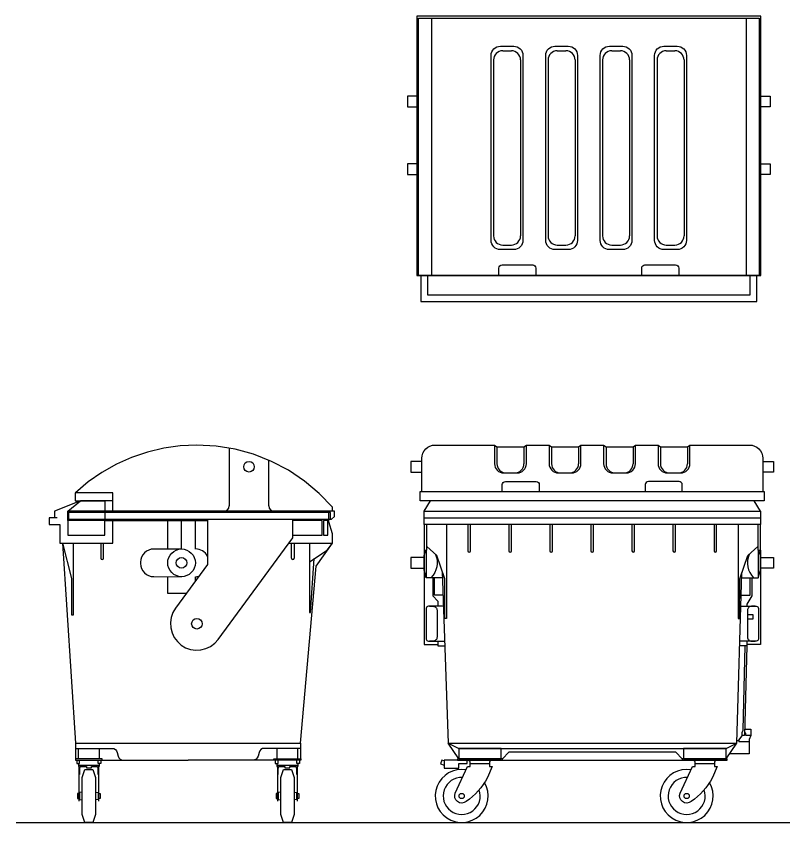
# Model space of a CAD drawing. Header units: millimetres. Extents: x 3637.28 to 3643.34, y 12895.85 to 12899.09.
# Drawn here: x 3640.355 to 3643.337, y 12895.846 to 12898.962 of the extents above; entities that cross this region are included whole.
import ezdxf

# ---------------------------------------------------------------- set-up
doc = ezdxf.new("R2010")
doc.units = ezdxf.units.MM
doc.layers.add('2', color=7, linetype='Continuous')

# ---------------------------------------------------------------- blocks, each defined once
blk = doc.blocks.new('1')
at = {"layer": '2'}
for p, q in [((-2281.766, 2506.3696), (-2281.766, 2505.3782)), ((-2280.5542, 2506.3696), (-2280.5542, 2505.3782)), ((-2281.4919, 2506.244), (-2281.4586, 2506.244)), ((-2281.2818, 2506.244), (-2281.2484, 2506.244)), ((-2281.0717, 2506.244), (-2281.0383, 2506.244)), ((-2280.8619, 2506.244), (-2280.8285, 2506.244)), ((-2281.5273, 2506.2086), (-2281.5273, 2505.5309)), ((-2281.4232, 2506.2086), (-2281.4232, 2505.5309)), ((-2281.3172, 2506.2086), (-2281.3172, 2505.5309)), ((-2281.213, 2506.2086), (-2281.213, 2505.5309)), ((-2281.1071, 2506.2086), (-2281.1071, 2505.5309)), ((-2281.0029, 2506.2086), (-2281.0029, 2505.5309)), ((-2280.8973, 2506.2086), (-2280.8973, 2505.5309)), ((-2280.7931, 2506.2086), (-2280.7931, 2505.5309)), ((-2281.4919, 2505.4955), (-2281.4586, 2505.4955)), ((-2281.2818, 2505.4955), (-2281.2484, 2505.4955)), ((-2281.0717, 2505.4955), (-2281.0383, 2505.4955)), ((-2280.8619, 2505.4955), (-2280.8285, 2505.4955))]:
    blk.add_line(p, q, dxfattribs=at)
for points in [[(-2281.8231, 2505.3782), (-2280.4971, 2505.3782), (-2280.4971, 2506.3774), (-2281.8231, 2506.3774)], [(-2281.817, 2506.3696), (-2280.5032, 2506.3696), (-2280.5032, 2505.3782), (-2281.817, 2505.3782)]]:
    blk.add_lwpolyline(points, close=True, dxfattribs=at)
for points in [[(-2281.3514, 2506.3696), (-2280.9687, 2506.3696)], [(-2281.8231, 2506.0687), (-2281.8588, 2506.0687), (-2281.8588, 2506.0279), (-2281.8231, 2506.0279)], [(-2280.4971, 2506.0687), (-2280.4614, 2506.0687), (-2280.4614, 2506.0279), (-2280.4971, 2506.0279)], [(-2281.8231, 2505.8086), (-2281.8588, 2505.8086), (-2281.8588, 2505.7678), (-2281.8231, 2505.7678)], [(-2280.4971, 2505.8086), (-2280.4614, 2505.8086), (-2280.4614, 2505.7678), (-2280.4971, 2505.7678)], [(-2281.8078, 2505.3782), (-2281.8078, 2505.2782), (-2280.5124, 2505.2782), (-2280.5124, 2505.3782)], [(-2281.7823, 2505.3782), (-2281.7823, 2505.3037), (-2280.5379, 2505.3037), (-2280.5379, 2505.3782)]]:
    blk.add_lwpolyline(points, dxfattribs=at)
for points in [[(-2281.501, 2506.2616), (-2281.4495, 2506.2616, -0.414214), (-2281.414, 2506.2262), (-2281.414, 2505.5133, -0.414214), (-2281.4495, 2505.4778), (-2281.501, 2505.4778, -0.414214), (-2281.5365, 2505.5133), (-2281.5365, 2506.2262, -0.414214)], [(-2281.2909, 2506.2616), (-2281.2393, 2506.2616, -0.414214), (-2281.2039, 2506.2262), (-2281.2039, 2505.5133, -0.414214), (-2281.2393, 2505.4778), (-2281.2909, 2505.4778, -0.414214), (-2281.3263, 2505.5133), (-2281.3263, 2506.2262, -0.414214)], [(-2281.0808, 2506.2616), (-2281.0292, 2506.2616, -0.414214), (-2280.9938, 2506.2262), (-2280.9938, 2505.5133, -0.414214), (-2281.0292, 2505.4778), (-2281.0808, 2505.4778, -0.414214), (-2281.1162, 2505.5133), (-2281.1162, 2506.2262, -0.414214)], [(-2280.871, 2506.2616), (-2280.8194, 2506.2616, -0.414214), (-2280.784, 2506.2262), (-2280.784, 2505.5133, -0.414214), (-2280.8194, 2505.4778), (-2280.871, 2505.4778, -0.414214), (-2280.9064, 2505.5133), (-2280.9064, 2506.2262, -0.414214)], [(-2281.5069, 2505.3782), (-2281.5069, 2505.4067, -0.414214), (-2281.4946, 2505.419), (-2281.3764, 2505.419, -0.414214), (-2281.3641, 2505.4067), (-2281.3641, 2505.3782)], [(-2280.9561, 2505.3782), (-2280.9561, 2505.4067, -0.414214), (-2280.9438, 2505.419), (-2280.8256, 2505.419, -0.414214), (-2280.8133, 2505.4067), (-2280.8133, 2505.3782)]]:
    blk.add_lwpolyline(points, format="xyb", close=True, dxfattribs=at)
for centre, start, end in [((-2281.4919, 2506.2086), 90, 180), ((-2281.4586, 2506.2086), 0, 90), ((-2281.2818, 2506.2086), 90, 180), ((-2281.2484, 2506.2086), 0, 90), ((-2281.0717, 2506.2086), 90, 180), ((-2281.0383, 2506.2086), 0, 90), ((-2280.8619, 2506.2086), 90, 180), ((-2280.8285, 2506.2086), 0, 90), ((-2281.4919, 2505.5309), 180, 270), ((-2281.4586, 2505.5309), 270, 0), ((-2281.2818, 2505.5309), 180, 270), ((-2281.2484, 2505.5309), 270, 0), ((-2281.0717, 2505.5309), 180, 270), ((-2281.0383, 2505.5309), 270, 0), ((-2280.8619, 2505.5309), 180, 270), ((-2280.8285, 2505.5309), 270, 0)]:
    blk.add_arc(centre, 0.0354, start, end, dxfattribs=at)
blk = doc.blocks.new('2')
at = {"layer": '2'}
for p, q in [((-2281.5365, 2504.9888), (-2281.5365, 2504.9166)), ((-2281.414, 2504.9166), (-2281.414, 2504.9888)), ((-2281.5273, 2504.9818), (-2281.5273, 2504.9166)), ((-2281.4232, 2504.9818), (-2281.4232, 2504.9166)), ((-2281.3172, 2504.9818), (-2281.3172, 2504.9166)), ((-2281.213, 2504.9818), (-2281.213, 2504.9166)), ((-2281.1071, 2504.9818), (-2281.1071, 2504.9166)), ((-2281.0029, 2504.9818), (-2281.0029, 2504.9166)), ((-2280.8973, 2504.9818), (-2280.8973, 2504.9166)), ((-2280.7931, 2504.9818), (-2280.7931, 2504.9166)), ((-2281.501, 2504.8812), (-2281.4495, 2504.8812)), ((-2281.8078, 2504.7338), (-2281.7838, 2504.7744)), ((-2280.5122, 2504.7338), (-2280.5367, 2504.7744)), ((-2281.7999, 2504.5841), (-2281.7999, 2504.4775)), ((-2280.5203, 2504.5841), (-2280.5203, 2504.4775)), ((-2281.7376, 2504.4775), (-2281.7819, 2504.4775)), ((-2280.5825, 2504.4775), (-2280.5383, 2504.4775)), ((-2281.6749, 2503.7793), (-2281.716, 2503.8405)), ((-2280.6447, 2503.7793), (-2280.6029, 2503.8405)), ((-2281.5066, 2503.7742), (-2280.813, 2503.7742))]:
    blk.add_line(p, q, dxfattribs=at)
for points in [[(-2281.817, 2504.8101), (-2281.817, 2504.9378, -0.414214), (-2281.766, 2504.9888), (-2281.5365, 2504.9888), (-2281.5273, 2504.9818), (-2281.4232, 2504.9818), (-2281.4141, 2504.9888), (-2281.3263, 2504.9888), (-2281.3172, 2504.9818), (-2281.213, 2504.9818), (-2281.2039, 2504.9888), (-2281.1162, 2504.9888), (-2281.1071, 2504.9818), (-2281.0029, 2504.9818), (-2280.9938, 2504.9888), (-2280.9067, 2504.9888), (-2280.8976, 2504.9818), (-2280.7928, 2504.9818), (-2280.7837, 2504.9888), (-2280.5542, 2504.9888, -0.414214), (-2280.5032, 2504.9378), (-2280.5032, 2504.8101)], [(-2281.3263, 2504.9888), (-2281.3263, 2504.9166, 0.414214), (-2281.2909, 2504.8812), (-2281.2393, 2504.8812, 0.414214), (-2281.2039, 2504.9166), (-2281.2039, 2504.9888)], [(-2281.1162, 2504.9888), (-2281.1162, 2504.9166, 0.414214), (-2281.0808, 2504.8812), (-2281.0292, 2504.8812, 0.414214), (-2280.9938, 2504.9166), (-2280.9938, 2504.9888)], [(-2280.9067, 2504.9888), (-2280.9067, 2504.9166, 0.414214), (-2280.8713, 2504.8812), (-2280.8191, 2504.8812, 0.414214), (-2280.7837, 2504.9166), (-2280.7837, 2504.9888)], [(-2281.5069, 2504.8101), (-2281.5069, 2504.8364, -0.414214), (-2281.4946, 2504.8487), (-2281.3764, 2504.8487, -0.414214), (-2281.3641, 2504.8364), (-2281.3641, 2504.8101)], [(-2280.8133, 2504.8101), (-2280.8133, 2504.8364, 0.414214), (-2280.8256, 2504.8487), (-2280.9438, 2504.8487, 0.414214), (-2280.9561, 2504.8364), (-2280.9561, 2504.8101)], [(-2281.6395, 2504.6828), (-2281.6395, 2504.5808, 1), (-2281.6293, 2504.5808), (-2281.6293, 2504.6828)], [(-2281.4814, 2504.6828), (-2281.4814, 2504.5808, 1), (-2281.4712, 2504.5808), (-2281.4712, 2504.6828)], [(-2281.3233, 2504.6828), (-2281.3233, 2504.5808, 1), (-2281.3131, 2504.5808), (-2281.3131, 2504.6828)], [(-2281.1652, 2504.6828), (-2281.1652, 2504.5808, 1), (-2281.155, 2504.5808), (-2281.155, 2504.6828)], [(-2281.0071, 2504.6828), (-2281.0071, 2504.5808, 1), (-2280.9969, 2504.5808), (-2280.9969, 2504.6828)], [(-2280.849, 2504.6828), (-2280.849, 2504.5808, 1), (-2280.8388, 2504.5808), (-2280.8388, 2504.6828)], [(-2280.6909, 2504.6828), (-2280.6909, 2504.5808, 1), (-2280.6807, 2504.5808), (-2280.6807, 2504.6828)], [(-2281.7645, 2504.5673, -0.308532), (-2281.7819, 2504.4775), (-2281.7999, 2504.4775), (-2281.8078, 2504.5069), (-2281.8078, 2504.5636), (-2281.8016, 2504.5841)], [(-2280.5556, 2504.5673, 0.308532), (-2280.5383, 2504.4775), (-2280.5203, 2504.4775), (-2280.5124, 2504.5069), (-2280.5124, 2504.5636), (-2280.5186, 2504.5841)], [(-2281.7344, 2504.3674), (-2281.7918, 2504.3674, 0.414214), (-2281.8, 2504.3592), (-2281.8, 2504.2413, 0.414214), (-2281.7918, 2504.2332), (-2281.7301, 2504.2332)], [(-2281.7873, 2504.3674), (-2281.7736, 2504.3674, -0.414214), (-2281.7583, 2504.3521), (-2281.7583, 2504.2485, -0.414214), (-2281.7736, 2504.2332), (-2281.7873, 2504.2332)], [(-2280.5865, 2504.3674), (-2280.5283, 2504.3674, -0.414214), (-2280.5201, 2504.3592), (-2280.5201, 2504.2413, -0.414214), (-2280.5283, 2504.2332), (-2280.5903, 2504.2332)], [(-2280.5329, 2504.3674), (-2280.5465, 2504.3674, 0.414214), (-2280.5618, 2504.3521), (-2280.5618, 2504.2485, 0.414214), (-2280.5465, 2504.2332), (-2280.5329, 2504.2332)], [(-2281.556, 2503.7616), (-2281.556, 2503.7504), (-2281.5458, 2503.7504), (-2281.5637, 2503.7077, -0.12289), (-2281.646, 2503.6156, -0.785828), (-2281.6882, 2503.647), (-2281.641, 2503.7504), (-2281.6305, 2503.7504), (-2281.6305, 2503.7616)], [(-2280.689, 2503.7616), (-2280.689, 2503.7504), (-2280.6788, 2503.7504), (-2280.6967, 2503.7077, -0.12289), (-2280.779, 2503.6156, -0.785828), (-2280.8212, 2503.647), (-2280.774, 2503.7504), (-2280.7635, 2503.7504), (-2280.7635, 2503.7616)]]:
    blk.add_lwpolyline(points, format="xyb", dxfattribs=at)
for points in [[(-2281.817, 2504.9257), (-2281.8588, 2504.9257), (-2281.8588, 2504.8849), (-2281.817, 2504.8849)], [(-2280.5032, 2504.9257), (-2280.4614, 2504.9257), (-2280.4614, 2504.8849), (-2280.5032, 2504.8849)], [(-2281.8078, 2504.7083), (-2281.8078, 2504.7338), (-2280.5124, 2504.7338), (-2280.5124, 2504.7083)], [(-2281.8078, 2504.6828), (-2281.8078, 2504.7083), (-2280.5124, 2504.7083), (-2280.5124, 2504.6828)], [(-2280.5223, 2504.6828), (-2280.5223, 2504.5841), (-2280.5124, 2504.5841), (-2280.5124, 2504.6828), (-2281.8078, 2504.6828), (-2281.8078, 2504.5841), (-2281.7978, 2504.5841), (-2281.7978, 2504.6828)], [(-2281.7218, 2504.6828), (-2281.7218, 2504.3204), (-2281.7281, 2504.3204), (-2281.7284, 2504.4738), (-2281.7596, 2504.5628), (-2281.7978, 2504.5982)], [(-2280.5984, 2504.6828), (-2280.5984, 2504.3204), (-2280.5921, 2504.3204), (-2280.5917, 2504.4738), (-2280.5605, 2504.5628), (-2280.5223, 2504.5982)], [(-2281.8078, 2504.5841), (-2281.8078, 2504.2206), (-2281.7554, 2504.2206)], [(-2280.5124, 2504.5841), (-2280.5124, 2504.2206), (-2280.5647, 2504.2206)], [(-2281.8078, 2504.5553), (-2281.8588, 2504.5553), (-2281.8588, 2504.5145), (-2281.8078, 2504.5145)], [(-2280.5124, 2504.5553), (-2280.4614, 2504.5553), (-2280.4614, 2504.5145), (-2280.5124, 2504.5145)], [(-2281.7383, 2504.502), (-2281.716, 2503.8405), (-2280.6029, 2503.8405), (-2280.5831, 2504.4982)], [(-2281.775, 2504.4776), (-2281.775, 2504.4072), (-2281.7554, 2504.3876), (-2281.7554, 2504.3674)], [(-2281.7355, 2504.4107), (-2281.7686, 2504.4107), (-2281.7686, 2504.4775)], [(-2280.5847, 2504.4107), (-2280.5516, 2504.4107), (-2280.5516, 2504.4775)], [(-2280.5451, 2504.4776), (-2280.5451, 2504.4072), (-2280.5647, 2504.3754), (-2280.5647, 2504.3674)], [(-2280.5618, 2504.3358), (-2280.5414, 2504.3358), (-2280.5414, 2504.3174), (-2280.5618, 2504.3174)], [(-2281.7554, 2504.2332), (-2281.7554, 2504.2146), (-2281.7295, 2504.2146)], [(-2280.6026, 2503.8506), (-2280.5959, 2503.8506), (-2280.5959, 2503.8517), (-2280.5826, 2503.8688), (-2280.5826, 2503.8814), (-2280.579, 2503.8905), (-2280.571, 2504.2146)], [(-2280.5647, 2504.2332), (-2280.5647, 2504.2146), (-2280.5908, 2504.2146)], [(-2280.5647, 2504.2146), (-2280.5732, 2503.8702), (-2280.5826, 2503.8702)], [(-2280.549, 2503.8695), (-2280.5679, 2503.8695), (-2280.5679, 2503.8786), (-2280.573, 2503.8786)], [(-2280.5728, 2503.894), (-2280.549, 2503.894), (-2280.549, 2503.8695), (-2280.556, 2503.8541), (-2280.556, 2503.8471)], [(-2281.716, 2503.8405), (-2281.6749, 2503.8201), (-2280.6447, 2503.8201), (-2280.6029, 2503.8405)], [(-2280.5959, 2503.8506), (-2280.5959, 2503.8468), (-2280.556, 2503.8468), (-2280.556, 2503.7986), (-2280.631, 2503.7986)], [(-2280.813, 2503.7793), (-2280.8385, 2503.8048), (-2281.4811, 2503.8048), (-2281.5066, 2503.7793)], [(-2281.7305, 2503.7714), (-2281.7392, 2503.7749), (-2281.7448, 2503.7604), (-2281.7305, 2503.7549)], [(-2281.68, 2503.7742), (-2281.7305, 2503.7742), (-2281.7305, 2503.7436), (-2281.6749, 2503.7436), (-2281.6749, 2503.7616), (-2281.6424, 2503.7616), (-2281.6424, 2503.7742)], [(-2281.6368, 2503.7742), (-2281.6316, 2503.7689), (-2281.6316, 2503.7616), (-2281.5553, 2503.7616), (-2281.5553, 2503.7689), (-2281.55, 2503.7742)], [(-2280.7698, 2503.7742), (-2280.7646, 2503.7689), (-2280.7646, 2503.7616), (-2280.6883, 2503.7616), (-2280.6883, 2503.7689), (-2280.683, 2503.7742)]]:
    blk.add_lwpolyline(points, dxfattribs=at)
for points in [[(-2281.8231, 2504.7744), (-2281.8231, 2504.8101), (-2280.4971, 2504.8101), (-2280.4971, 2504.7744)], [(-2281.6749, 2503.8201), (-2281.6749, 2503.7793), (-2281.5117, 2503.7793), (-2281.5117, 2503.8201)], [(-2280.8079, 2503.8201), (-2280.8079, 2503.7793), (-2280.6447, 2503.7793), (-2280.6447, 2503.8201)], [(-2281.68, 2503.7742), (-2281.5066, 2503.7742), (-2281.5066, 2503.7793), (-2281.68, 2503.7793)], [(-2280.813, 2503.7742), (-2280.6396, 2503.7742), (-2280.6396, 2503.7793), (-2280.813, 2503.7793)]]:
    blk.add_lwpolyline(points, close=True, dxfattribs=at)
for centre in [(-2281.6633, 2503.6365), (-2280.7963, 2503.6365)]:
    blk.add_circle(centre, 0.0102, dxfattribs=at)
for centre, radius, start, end in [((-2281.501, 2504.9166), 0.0354, 180, 270), ((-2281.4919, 2504.9166), 0.0354, 180, 270), ((-2281.4586, 2504.9166), 0.0354, 270, 0), ((-2281.4495, 2504.9166), 0.0354, 270, 0), ((-2281.2818, 2504.9166), 0.0354, 180, 270), ((-2281.2484, 2504.9166), 0.0354, 270, 0), ((-2281.0717, 2504.9166), 0.0354, 180, 270), ((-2281.0383, 2504.9166), 0.0354, 270, 0), ((-2280.8619, 2504.9166), 0.0354, 180, 270), ((-2280.8285, 2504.9166), 0.0354, 270, 0), ((-2281.6633, 2503.6365), 0.102, 80.8472, 30.3148), ((-2281.6633, 2503.6365), 0.0714, 87.7316, 19.468), ((-2280.7963, 2503.6365), 0.102, 80.8472, 30.3148), ((-2280.7963, 2503.6365), 0.0714, 87.7316, 19.468)]:
    blk.add_arc(centre, radius, start, end, dxfattribs=at)
blk = doc.blocks.new('3')
at = {"layer": '2', "extrusion": (0, 0, -1)}
for p, q in [((-2279.6579, 2504.9858), (-2279.7216, 2504.9768)), ((-2279.5936, 2504.9888), (-2279.6579, 2504.9858)), ((-2279.5197, 2504.9848), (-2279.5936, 2504.9888)), ((-2279.7842, 2504.9619), (-2279.8452, 2504.9412)), ((-2279.7216, 2504.9768), (-2279.7842, 2504.9619)), ((-2279.4466, 2504.9729), (-2279.5197, 2504.9848)), ((-2279.3752, 2504.9532), (-2279.4466, 2504.9729)), ((-2279.8452, 2504.9412), (-2279.9039, 2504.9149)), ((-2279.3063, 2504.9259), (-2279.3752, 2504.9532)), ((-2279.2408, 2504.8915), (-2279.3063, 2504.9259)), ((-2279.9039, 2504.9149), (-2279.9599, 2504.8833)), ((-2279.9599, 2504.8833), (-2280.0127, 2504.8465)), ((-2279.1793, 2504.8501), (-2279.2408, 2504.8915)), ((-2280.0127, 2504.8465), (-2280.0619, 2504.805)), ((-2279.1226, 2504.8024), (-2279.1793, 2504.8501)), ((-2279.0714, 2504.7489), (-2279.1226, 2504.8024)), ((-2280.0628, 2504.7744), (-2279.9486, 2504.7744)), ((-2279.9486, 2504.7744), (-2279.9486, 2504.6981)), ((-2279.0714, 2504.7338), (-2279.0714, 2504.7489)), ((-2279.0752, 2504.7032), (-2279.0636, 2504.7137)), ((-2279.0636, 2504.7338), (-2279.0714, 2504.7338)), ((-2279.0636, 2504.7137), (-2279.0636, 2504.7338)), ((-2279.9486, 2504.6981), (-2279.5524, 2504.6981)), ((-2279.5524, 2504.6981), (-2279.5524, 2504.5286)), ((-2279.2241, 2504.6309), (-2279.2241, 2504.7032)), ((-2279.2241, 2504.7032), (-2279.0752, 2504.7032)), ((-2279.5115, 2504.2399), (-2279.2241, 2504.6309)), ((-2279.5524, 2504.5286), (-2279.6758, 2504.3607)), ((-2279.686, 2504.3435), (-2279.6927, 2504.3246)), ((-2279.6758, 2504.3607), (-2279.686, 2504.3435)), ((-2279.6927, 2504.3246), (-2279.6955, 2504.3048)), ((-2279.6955, 2504.3048), (-2279.6945, 2504.2849)), ((-2279.6945, 2504.2849), (-2279.6895, 2504.2655)), ((-2279.6895, 2504.2655), (-2279.6809, 2504.2475)), ((-2279.6809, 2504.2475), (-2279.6689, 2504.2314)), ((-2279.5248, 2504.225), (-2279.5115, 2504.2399)), ((-2279.6689, 2504.2314), (-2279.6541, 2504.2181)), ((-2279.6541, 2504.2181), (-2279.6369, 2504.2079)), ((-2279.6369, 2504.2079), (-2279.618, 2504.2012)), ((-2279.5589, 2504.2044), (-2279.5408, 2504.213)), ((-2279.5408, 2504.213), (-2279.5248, 2504.225)), ((-2279.618, 2504.2012), (-2279.5982, 2504.1984)), ((-2279.5982, 2504.1984), (-2279.5782, 2504.1994)), ((-2279.5782, 2504.1994), (-2279.5589, 2504.2044))]:
    blk.add_line(p, q, dxfattribs=at)
at = {"layer": '2'}
for p, q in [((-2279.4692, 2504.9774), (-2279.4692, 2504.7542)), ((-2279.3162, 2504.7542), (-2279.3162, 2504.9304)), ((-2279.918, 2504.805), (-2280.0628, 2504.805)), ((-2280.0628, 2504.805), (-2280.0628, 2504.7744)), ((-2279.918, 2504.7338), (-2279.918, 2504.805)), ((-2280.0424, 2504.7744), (-2280.1424, 2504.7338)), ((-2280.0914, 2504.7338), (-2280.0424, 2504.7744)), ((-2280.0628, 2504.7744), (-2279.9486, 2504.7744)), ((-2279.918, 2504.7744), (-2280.0424, 2504.7744)), ((-2279.9486, 2504.7744), (-2279.9486, 2504.6981)), ((-2280.1322, 2504.7083), (-2280.1628, 2504.7083)), ((-2280.1628, 2504.7083), (-2280.1628, 2504.6828)), ((-2280.1424, 2504.7338), (-2280.1424, 2504.7083)), ((-2279.1262, 2504.7338), (-2280.0914, 2504.7338)), ((-2280.0914, 2504.7338), (-2280.0914, 2504.6981)), ((-2280.0914, 2504.6981), (-2280.0914, 2504.7338)), ((-2280.0889, 2504.7287), (-2280.0889, 2504.7032)), ((-2279.0787, 2504.7287), (-2280.0889, 2504.7287)), ((-2279.4896, 2504.7338), (-2279.918, 2504.7338)), ((-2279.0636, 2504.7338), (-2279.2958, 2504.7338)), ((-2279.0854, 2504.6928), (-2279.0854, 2504.7338)), ((-2279.0787, 2504.7032), (-2279.0787, 2504.7287)), ((-2279.0752, 2504.7032), (-2279.0636, 2504.7137)), ((-2279.0636, 2504.7137), (-2279.0636, 2504.7338)), ((-2280.1628, 2504.6828), (-2280.122, 2504.6828)), ((-2280.122, 2504.6828), (-2280.122, 2504.6114)), ((-2280.0914, 2504.6981), (-2280.0914, 2504.642)), ((-2279.9486, 2504.6981), (-2280.0914, 2504.6981)), ((-2280.0889, 2504.7032), (-2279.0787, 2504.7032)), ((-2279.9486, 2504.642), (-2279.9486, 2504.6981)), ((-2279.9486, 2504.6981), (-2279.5524, 2504.6981)), ((-2279.918, 2504.6114), (-2279.918, 2504.6981)), ((-2279.918, 2504.6981), (-2279.5524, 2504.6981)), ((-2279.707, 2504.6981), (-2279.707, 2504.5881)), ((-2279.6528, 2504.5882), (-2279.6528, 2504.6981)), ((-2279.5989, 2504.5882), (-2279.5989, 2504.6981)), ((-2279.5524, 2504.7032), (-2279.5524, 2504.5286)), ((-2279.2241, 2504.6309), (-2279.2241, 2504.7032)), ((-2279.2241, 2504.7032), (-2279.0752, 2504.7032)), ((-2279.1113, 2504.6981), (-2279.2241, 2504.6981)), ((-2279.1113, 2504.642), (-2279.1113, 2504.6981)), ((-2279.1057, 2504.6981), (-2279.1057, 2504.642)), ((-2279.0889, 2504.6981), (-2279.1057, 2504.6981)), ((-2279.0889, 2504.642), (-2279.0889, 2504.6981)), ((-2279.0714, 2504.6464), (-2279.0854, 2504.6928)), ((-2279.0714, 2504.6114), (-2279.0714, 2504.6464)), ((-2280.122, 2504.6114), (-2279.918, 2504.6114)), ((-2280.1109, 2504.6114), (-2280.0608, 2503.8405)), ((-2280.1109, 2504.6114), (-2280.0763, 2504.4752)), ((-2280.0914, 2504.642), (-2279.9486, 2504.642)), ((-2280.0696, 2504.334), (-2280.0696, 2504.6114)), ((-2279.9639, 2504.6114), (-2279.9639, 2504.5531)), ((-2279.9537, 2504.5531), (-2279.9537, 2504.6114)), ((-2279.5115, 2504.2399), (-2279.2241, 2504.6309)), ((-2279.2384, 2504.6114), (-2279.0714, 2504.6114)), ((-2279.2292, 2504.5531), (-2279.2292, 2504.6114)), ((-2279.2241, 2504.642), (-2279.1113, 2504.642)), ((-2279.219, 2504.6114), (-2279.219, 2504.5531)), ((-2279.1345, 2504.5221), (-2279.0714, 2504.6114)), ((-2279.1057, 2504.642), (-2279.0889, 2504.642)), ((-2279.0922, 2504.5842), (-2279.0714, 2504.6114)), ((-2279.653, 2504.5881), (-2279.7595, 2504.5881)), ((-2279.1595, 2504.6101), (-2279.1595, 2504.5386)), ((-2279.1595, 2504.5386), (-2279.0922, 2504.5842)), ((-2279.1555, 2504.344), (-2279.1412, 2504.5511)), ((-2279.8105, 2504.5371), (-2279.8105, 2504.5328)), ((-2279.5524, 2504.5286), (-2279.6758, 2504.3607)), ((-2279.1938, 2503.8405), (-2279.1345, 2504.5221)), ((-2279.1595, 2504.5386), (-2279.1594, 2504.344)), ((-2280.0763, 2504.4752), (-2280.0763, 2504.334)), ((-2279.7596, 2504.4818), (-2279.6528, 2504.4815)), ((-2279.707, 2504.4816), (-2279.707, 2504.4181)), ((-2279.5989, 2504.4654), (-2279.5989, 2504.4815)), ((-2279.707, 2504.4181), (-2279.6336, 2504.4181)), ((-2280.0763, 2504.334), (-2280.0696, 2504.334)), ((-2279.1594, 2504.344), (-2279.1555, 2504.344)), ((-2280.0608, 2503.8405), (-2279.1938, 2503.8405)), ((-2280.0608, 2503.8405), (-2280.0608, 2503.7793)), ((-2279.1938, 2503.8405), (-2279.1938, 2503.7793)), ((-2279.9582, 2503.7742), (-2279.8768, 2503.7742)), ((-2279.2965, 2503.7742), (-2279.3778, 2503.7742))]:
    blk.add_line(p, q, dxfattribs=at)
for points in [[(-2280.0608, 2503.8201), (-2279.9202, 2503.8201, -0.343074), (-2279.9004, 2503.8047), (-2279.8966, 2503.7895, 0.343074), (-2279.8768, 2503.7742), (-2279.6273, 2503.7742)], [(-2279.1938, 2503.8201), (-2279.3344, 2503.8201, 0.343074), (-2279.3542, 2503.8047), (-2279.358, 2503.7895, -0.343074), (-2279.3778, 2503.7742), (-2279.6273, 2503.7742)]]:
    blk.add_lwpolyline(points, format="xyb", dxfattribs=at)
for points in [[(-2280.0501, 2503.7793), (-2280.0501, 2503.8201), (-2279.9696, 2503.8201), (-2279.9696, 2503.7793)], [(-2279.2046, 2503.7793), (-2279.2046, 2503.8201), (-2279.2851, 2503.8201), (-2279.2851, 2503.7793)], [(-2280.0564, 2503.7742), (-2280.0564, 2503.7616), (-2280.0459, 2503.7616), (-2280.0459, 2503.7742)], [(-2279.9633, 2503.7742), (-2279.9633, 2503.7616), (-2279.9738, 2503.7616), (-2279.9738, 2503.7742)], [(-2279.2914, 2503.7742), (-2279.2914, 2503.7616), (-2279.2809, 2503.7616), (-2279.2809, 2503.7742)], [(-2279.1983, 2503.7742), (-2279.1983, 2503.7616), (-2279.2088, 2503.7616), (-2279.2088, 2503.7742)], [(-2280.0501, 2503.7616), (-2280.0501, 2503.7504), (-2280.0469, 2503.7504)], [(-2280.0469, 2503.616), (-2280.0469, 2503.7555), (-2279.9727, 2503.7555), (-2279.9727, 2503.616)], [(-2280.0449, 2503.7198), (-2280.0449, 2503.7402), (-2280.0428, 2503.7504), (-2280.0194, 2503.7504), (-2280.0194, 2503.7453), (-2280.0003, 2503.7453), (-2280.0003, 2503.7504), (-2279.9768, 2503.7504), (-2279.9748, 2503.7402), (-2279.9748, 2503.7198)], [(-2279.9696, 2503.7616), (-2279.9696, 2503.7504), (-2279.9727, 2503.7504)], [(-2279.2851, 2503.7616), (-2279.2851, 2503.7504), (-2279.2819, 2503.7504)], [(-2279.2819, 2503.616), (-2279.2819, 2503.7555), (-2279.2077, 2503.7555), (-2279.2077, 2503.616)], [(-2279.2799, 2503.7198), (-2279.2799, 2503.7402), (-2279.2778, 2503.7504), (-2279.2544, 2503.7504), (-2279.2544, 2503.7453), (-2279.2353, 2503.7453), (-2279.2353, 2503.7504), (-2279.2118, 2503.7504), (-2279.2098, 2503.7402), (-2279.2098, 2503.7198)], [(-2279.2046, 2503.7616), (-2279.2046, 2503.7504), (-2279.2077, 2503.7504)], [(-2280.0354, 2503.6518), (-2280.0454, 2503.6497), (-2280.0454, 2503.6232), (-2280.0354, 2503.6212)], [(-2279.9842, 2503.6518), (-2279.9742, 2503.6497), (-2279.9742, 2503.6232), (-2279.9842, 2503.6212)], [(-2279.2704, 2503.6518), (-2279.2804, 2503.6497), (-2279.2804, 2503.6232), (-2279.2704, 2503.6212)], [(-2279.2192, 2503.6518), (-2279.2092, 2503.6497), (-2279.2092, 2503.6232), (-2279.2192, 2503.6212)]]:
    blk.add_lwpolyline(points, dxfattribs=at)
for points in [[(-2280.0615, 2503.7742), (-2279.9582, 2503.7742), (-2279.9582, 2503.7793), (-2280.0615, 2503.7793)], [(-2279.1932, 2503.7742), (-2279.2965, 2503.7742), (-2279.2965, 2503.7793), (-2279.1932, 2503.7793)], [(-2280.0252, 2503.7385), (-2279.9944, 2503.7385), (-2279.9842, 2503.7079), (-2279.9842, 2503.5651), (-2279.9944, 2503.5345), (-2280.0252, 2503.5345), (-2280.0354, 2503.5651), (-2280.0354, 2503.7079)], [(-2279.2602, 2503.7385), (-2279.2294, 2503.7385), (-2279.2192, 2503.7079), (-2279.2192, 2503.5651), (-2279.2294, 2503.5345), (-2279.2602, 2503.5345), (-2279.2704, 2503.5651), (-2279.2704, 2503.7079)], [(-2280.0484, 2503.6467), (-2280.0535, 2503.6467), (-2280.0535, 2503.6263), (-2280.0484, 2503.6263)], [(-2279.9712, 2503.6467), (-2279.9661, 2503.6467), (-2279.9661, 2503.6263), (-2279.9712, 2503.6263)], [(-2279.2834, 2503.6467), (-2279.2885, 2503.6467), (-2279.2885, 2503.6263), (-2279.2834, 2503.6263)], [(-2279.2062, 2503.6467), (-2279.2011, 2503.6467), (-2279.2011, 2503.6263), (-2279.2062, 2503.6263)]]:
    blk.add_lwpolyline(points, close=True, dxfattribs=at)
for centre, radius in [((-2279.3927, 2504.9053), 0.0204), ((-2279.6528, 2504.5349), 0.0534), ((-2279.6528, 2504.5349), 0.0204), ((-2279.5936, 2504.3003), 0.0204)]:
    blk.add_circle(centre, radius, dxfattribs=at)
for centre, radius, start, end in [((-2279.4896, 2504.7542), 0.0204, 270, 360), ((-2279.2958, 2504.7542), 0.0204, 180, 270), ((-2279.7595, 2504.5371), 0.051, 90, 180), ((-2279.5989, 2504.5349), 0.0534, 29.5096, 90), ((-2279.9588, 2504.5531), 0.0051, 180, 0), ((-2279.2241, 2504.5531), 0.0051, 180, 0), ((-2279.7595, 2504.5328), 0.051, 180, 269.8497), ((-2279.5989, 2504.5349), 0.0534, 270, 284.099)]:
    blk.add_arc(centre, radius, start, end, dxfattribs=at)

msp = doc.modelspace()

# ---------------------------------------------------------------- linework, layer by layer
at = {"layer": '2'}
msp.add_line((3640.3553, 12895.8548), (3643.3367, 12895.8548), dxfattribs=at)

# ---------------------------------------------------------------- block references
for name, p in [('1', (5923.7221, 10392.5844)), ('3', (5920.6453, 10392.3203)), ('2', (5923.7354, 10392.3203))]:
    msp.add_blockref(name, p)

doc.saveas('drawing.dxf')
